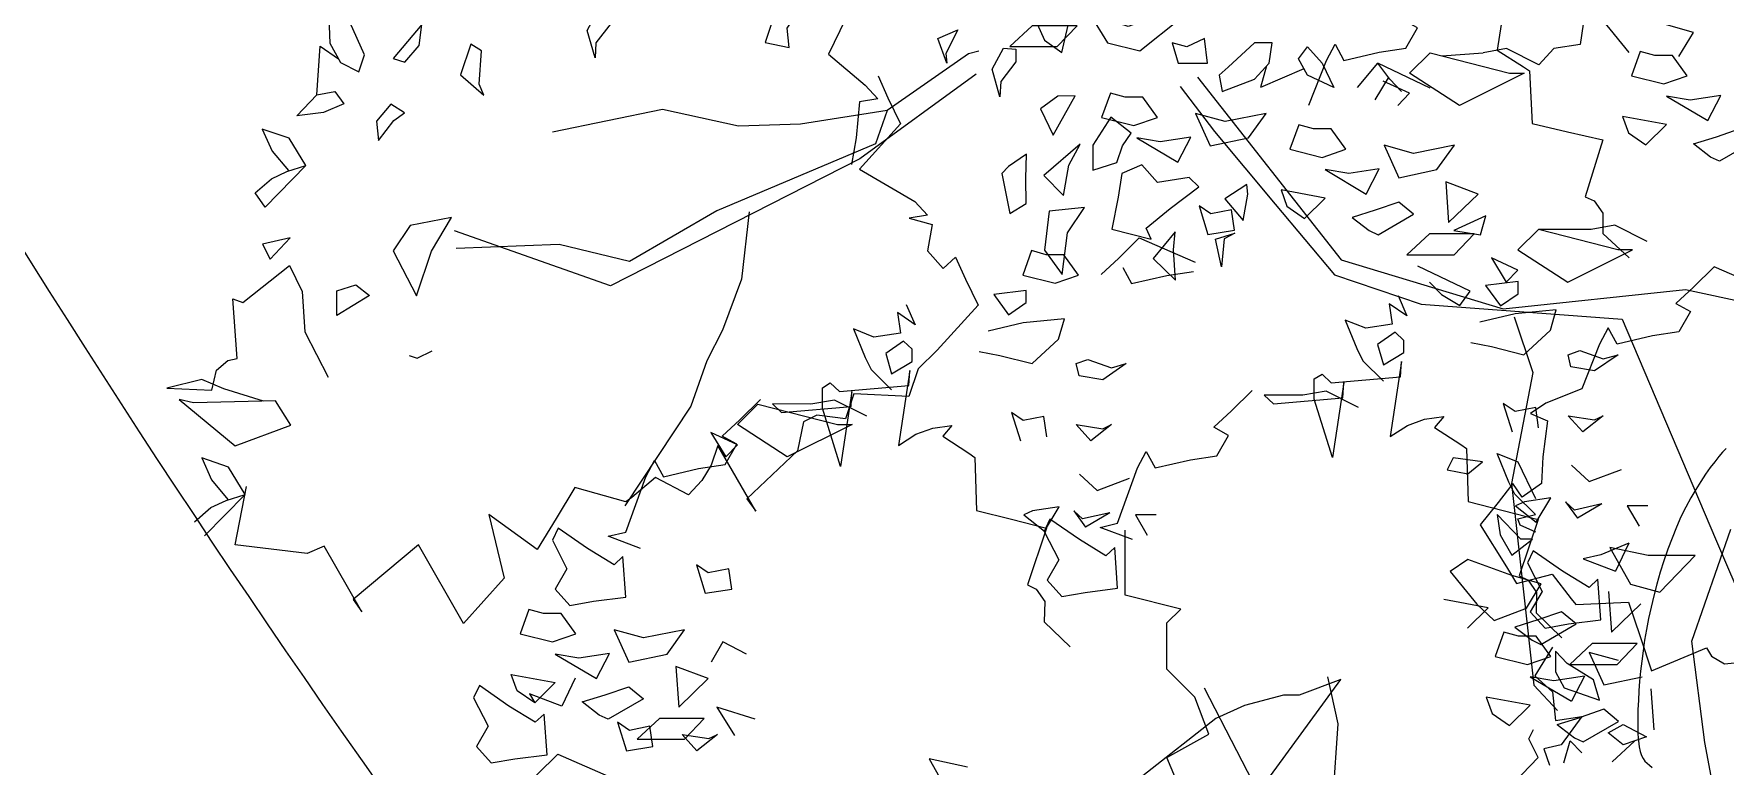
# Model space of a CAD drawing. Header units: metres. Extents: x 10 to 239, y 2 to 253.
# Drawn here: x 91.36 to 98.37, y 29.7 to 32.74 of the extents above; entities that cross this region are included whole.
import ezdxf

# ---------------------------------------------------------------- set-up
doc = ezdxf.new("R2010")
doc.units = ezdxf.units.M
doc.header["$MEASUREMENT"] = 0
doc.layers.add('1', color=7, linetype='Continuous')
doc.layers.add('cot200', color=9, linetype='Continuous')
doc.layers.add('bloques ARBOLES', color=7, linetype='Continuous', true_color=0xb8d897)

# ---------------------------------------------------------------- blocks, each defined once
blk = doc.blocks.new('ARBOL22')
for points in [[(-0.7674, -0.0338), (-0.684, 0.0583), (-0.7099, 0.1113), (-0.7128, -0.0143), (-0.6812, -0.0501), (-0.6559, -0.027), (-0.636, -0.0716), (-0.61, -0.1246), (-0.656, -0.22), (-0.5811, -0.283), (-0.5555, -0.3106), (-0.5926, -0.3171), (-0.5997, -0.3904), (-0.6091, -0.4443)], [(0.3224, -0.3238), (0.3583, -0.2327), (0.3762, -0.1996), (0.3942, -0.2327), (0.466, -0.2161), (0.52, -0.2078), (0.5439, -0.1665), (0.5139, -0.1499), (0.5498, -0.1167), (0.5918, -0.0752), (0.682, -0.1209), (0.7179, -0.1376), (0.706, -0.212), (0.7599, -0.2453), (0.7719, -0.2535), (0.7778, -0.3612), (0.8496, -0.3777), (0.9216, -0.3943), (0.8855, -0.5103), (0.9037, -0.5185), (0.9216, -0.5434), (0.9216, -0.5847), (0.9755, -0.6345)], [(1.0766, -0.2249), (1.1065, -0.1754), (1.0466, -0.1587), (0.9568, -0.1256), (0.9209, -0.1505), (0.9748, -0.2167)], [(0.8813, -0.1589), (0.8752, -0.2003)], [(-1.6986, -0.3025), (-1.6916, -0.2037), (-1.6541, -0.2296)], [(0.3017, -0.2296), (0.3196, -0.2048)], [(0.3196, -0.2048), (0.3496, -0.2379)], [(0.8752, -0.2003), (0.8214, -0.2085)], [(-0.3497, -0.2135), (-0.3706, -0.2193), (-0.5363, -0.3345), (-0.5603, -0.4025), (-0.8832, -0.5386), (-1.0617, -0.6423), (-1.205, -0.6077), (-1.4148, -0.6158)], [(0.3196, -0.2627), (0.3017, -0.2296)], [(0.3496, -0.2379), (0.3735, -0.2876)], [(0.4214, -0.2876), (0.4634, -0.2379)], [(0.5698, -0.2894), (0.4634, -0.2379)], [(0.4873, -0.271), (0.4634, -0.2379)], [(0.5279, -0.2582), (0.5699, -0.2169)], [(0.5699, -0.2169), (0.7316, -0.2582)], [(0.5938, -0.223), (0.6776, -0.2169)], [(0.7255, -0.2085), (0.6776, -0.2169)], [(0.7914, -0.2416), (0.7255, -0.2085)], [(0.8214, -0.2085), (0.7914, -0.2416)], [(-0.5551, -0.2641), (-0.5351, -0.3087), (-0.5092, -0.3617), (-0.5926, -0.4537), (-0.4803, -0.5201), (-0.4546, -0.5477), (-0.4917, -0.5541), (-0.4445, -0.5667), (-0.454, -0.6206), (-0.4224, -0.6564), (-0.3971, -0.6333), (-0.3771, -0.6778), (-0.3511, -0.7309), (-0.4345, -0.8229), (-0.4734, -0.8604), (-0.4925, -0.9173), (-0.6041, -0.9112), (-0.6213, -0.9624), (-0.68, -0.9552), (-0.7071, -0.9687), (-0.7193, -1.0275), (-0.8221, -1.1255), (-0.8043, -1.1506), (-0.8817, -1.017), (-0.8951, -1.0568), (-0.9143, -1.0882), (-0.9415, -1.117), (-1.0083, -1.082), (-1.057, -1.1225), (-1.0686, -1.1313), (-1.1726, -1.1026), (-1.2111, -1.1654), (-1.2498, -1.2283), (-1.3483, -1.1572), (-1.3165, -1.287), (-1.3999, -1.379), (-1.491, -1.2187), (-1.6242, -1.3301), (-1.6064, -1.3552), (-1.6838, -1.2216), (-1.7184, -1.2364), (-1.7915, -1.2279), (-1.8649, -1.2192), (-1.8417, -1.1)], [(-0.3553, -0.2607), (-0.5919, -0.433), (-1.0999, -0.6914), (-1.4181, -0.5798)], [(0.0955, -0.2667), (0.3885, -0.6389), (0.7185, -0.7382), (1.0902, -0.6989), (1.7287, -0.836)], [(0.2364, -0.2438), (0.2238, -0.2876)], [(0.3125, -0.2497), (0.2238, -0.2876)], [(0.3735, -0.2876), (0.3196, -0.2627)], [(0.4843, -0.2679), (0.4573, -0.3125)], [(0.5279, -0.2996), (0.474, -0.2749)], [(0.5113, -0.2959), (0.4873, -0.271)], [(0.6297, -0.3245), (0.5279, -0.2582)], [(0.7614, -0.2582), (0.6297, -0.3245)], [(0.7316, -0.2582), (0.7614, -0.2582)], [(0.0601, -0.2856), (0.1301, -0.3773), (0.2543, -0.5256), (0.3747, -0.669), (0.5514, -0.7291), (0.9606, -0.7594), (1.1512, -1.2067), (1.2148, -1.3558), (1.3427, -1.5344)], [(0.504, -0.3245), (0.5279, -0.2996)], [(-0.5363, -0.3345), (-0.7129, -0.3623), (-0.8393, -0.3665), (-0.9941, -0.3327), (-1.2186, -0.3785)], [(-1.7208, -0.4467), (-1.8036, -0.5311), (-1.8243, -0.5023), (-1.791, -0.4736), (-1.7598, -0.4588), (-1.7208, -0.4467), (-1.7546, -0.391), (-1.8095, -0.3726), (-1.7896, -0.4171), (-1.7559, -0.457)], [(-0.8176, -0.541), (-0.8334, -0.6781), (-0.8722, -0.7816), (-0.9038, -0.844), (-0.9365, -0.9367), (-1.0706, -1.1395)], [(1.0118, -0.6015), (0.9459, -0.5684), (0.898, -0.5768), (0.7903, -0.5768), (0.7483, -0.6181), (0.8501, -0.6844), (0.9818, -0.6181), (0.952, -0.6181), (0.7903, -0.5768)], [(-0.1007, -0.6685), (-0.0648, -0.6354), (-0.0228, -0.5938), (0.0911, -0.6436)], [(-1.8073, -0.9263), (-1.8876, -0.9015), (-1.9325, -0.8825), (-2.0041, -0.9), (-1.9124, -0.9039), (-1.9031, -0.8636), (-1.88, -0.8434), (-1.8605, -0.8395), (-1.8696, -0.7184), (-1.8495, -0.7256), (-1.7543, -0.6502), (-1.7285, -0.7032), (-1.7228, -0.7854), (-1.6751, -0.8774)], [(-0.0565, -0.654), (-0.0385, -0.6871)], [(0.5686, -0.6844), (0.5926, -0.7092), (0.6304, -0.7316), (0.6511, -0.7028), (0.5447, -0.6513)], [(1.2621, -0.7025), (1.1483, -0.6528), (1.1063, -0.6943), (1.0704, -0.7274), (1.1003, -0.744), (1.0765, -0.7854), (1.0224, -0.7936), (0.9506, -0.8102), (0.9327, -0.7771), (0.9147, -0.8102), (0.8788, -0.9013), (0.8053, -0.9308), (0.7741, -0.9519), (0.8088, -0.9666), (0.7992, -1.0396), (0.7963, -1.0942), (0.7574, -1.122), (0.738, -1.0938), (0.7085, -1.1327), (0.6713, -1.1786), (0.7255, -1.2638), (0.7455, -1.2979), (0.8185, -1.2789), (0.8568, -1.3293), (0.8662, -1.3404), (0.974, -1.3359), (0.9973, -1.4058), (1.0209, -1.4758), (1.1328, -1.4286), (1.1427, -1.4459), (1.1692, -1.4613), (1.2104, -1.4573)], [(-0.0385, -0.6871), (0.0333, -0.6705)], [(0.0333, -0.6705), (0.0873, -0.6623)], [(0.5044, -0.7116), (0.5223, -0.753), (0.4864, -0.7281), (0.4923, -0.7696), (0.4385, -0.7779), (0.3966, -0.7614), (0.4205, -0.8194), (0.4326, -0.8441), (0.4744, -0.8856)], [(-0.4976, -0.7297), (-0.4796, -0.7711), (-0.5155, -0.7462), (-0.5096, -0.7877), (-0.5634, -0.796), (-0.6053, -0.7795), (-0.5814, -0.8375), (-0.5694, -0.8622), (-0.5275, -0.9037)], [(0.6528, -0.8069), (0.6948, -0.8153), (0.7607, -0.8318), (0.8146, -0.7822), (0.8266, -0.7407), (0.7428, -0.7489), (0.671, -0.7656)], [(0.741, -0.7545), (0.7789, -0.8679), (0.7354, -1.0938), (0.7809, -1.5045), (0.829, -1.5566)], [(-0.3491, -0.825), (-0.3071, -0.8334), (-0.2412, -0.8499), (-0.1873, -0.8003), (-0.1753, -0.7588), (-0.2591, -0.767), (-0.331, -0.7837)], [(-1.51, -0.8334), (-1.4942, -0.8387), (-1.4632, -0.8239)], [(0.4238, -0.9392), (0.3579, -0.9061), (0.31, -0.9145), (0.2317, -0.914), (0.2503, -0.9317), (0.3918, -0.9194), (0.3936, -0.8887), (0.3706, -1.0414), (0.3336, -0.9224), (0.3336, -0.8811), (0.3494, -0.8713), (0.368, -0.8889), (0.5095, -0.8766), (0.5113, -0.8459), (0.4883, -0.9986), (0.5236, -0.9759), (0.5583, -0.9634), (0.5975, -0.958), (0.5789, -0.9799), (0.6319, -1.0145), (0.6438, -1.023), (0.6471, -1.1308), (0.7185, -1.149), (0.7901, -1.1673), (0.7513, -1.2824), (0.7692, -1.2911), (0.7865, -1.3163), (0.7856, -1.3577), (0.8382, -1.4087)], [(-0.5781, -0.9573), (-0.644, -0.9242), (-0.6919, -0.9326), (-0.7702, -0.9321), (-0.7516, -0.9498), (-0.6101, -0.9375), (-0.6083, -0.9068), (-0.6314, -1.0595), (-0.6683, -0.9405), (-0.6683, -0.8992), (-0.6525, -0.8894), (-0.6339, -0.907), (-0.4924, -0.8947), (-0.4906, -0.864), (-0.5137, -1.0167), (-0.4783, -0.994), (-0.4437, -0.9815), (-0.4045, -0.976), (-0.423, -0.998), (-0.37, -1.0326), (-0.3582, -1.0411), (-0.3548, -1.1489), (-0.2834, -1.1671), (-0.2118, -1.1854), (-0.2507, -1.3005), (-0.2327, -1.3092), (-0.2154, -1.3344), (-0.2164, -1.3758), (-0.1637, -1.4268)], [(-1.0389, -1.2264), (-1.1048, -1.2016), (-1.0689, -1.1932), (-1.0283, -1.0804), (-1.0104, -1.0473), (-0.9924, -1.0804), (-0.9206, -1.0638), (-0.8666, -1.0556), (-0.8427, -1.0142), (-0.8727, -0.9976), (-0.8368, -0.9645), (-0.7948, -0.923)], [(-0.0369, -1.2083), (-0.1028, -1.1835), (-0.0669, -1.1751), (-0.0264, -1.0623), (-0.0085, -1.0292), (0.0095, -1.0623), (0.0813, -1.0457), (0.1353, -1.0375), (0.1592, -0.9961), (0.1292, -0.9795), (0.1651, -0.9464), (0.2071, -0.9049)], [(-0.2832, -0.9494), (-0.2651, -1.0073)], [(-0.2591, -0.9658), (-0.2832, -0.9494)], [(-0.2171, -0.9576), (-0.2591, -0.9658)], [(-0.2112, -0.9989), (-0.2171, -0.9576)], [(0.7428, -0.9477), (0.7187, -0.9313)], [(0.7187, -0.9313), (0.7369, -0.9892)], [(0.7848, -0.9395), (0.7428, -0.9477)], [(0.7907, -0.9808), (0.7848, -0.9395)], [(0.8507, -0.9561), (0.9045, -0.9644)], [(0.8805, -0.9892), (0.8507, -0.9561)], [(0.9225, -0.9561), (0.8805, -0.9892)], [(0.9045, -0.9644), (0.9225, -0.9561)], [(-0.1214, -1.0073), (-0.1513, -0.9742)], [(-0.1513, -0.9742), (-0.0974, -0.9825)], [(-0.0794, -0.9742), (-0.1214, -1.0073)], [(-0.0974, -0.9825), (-0.0794, -0.9742)], [(0.7847, -1.1931), (0.7532, -1.1793), (0.7483, -1.1658), (0.7842, -1.1575), (0.7424, -1.116), (0.7303, -1.0913), (0.7065, -1.0333), (0.7483, -1.0498), (0.7842, -1.1244)], [(-1.927, -1.2008), (-1.8443, -1.1164), (-1.8781, -1.0607), (-1.933, -1.0422), (-1.9131, -1.0868), (-1.8794, -1.1266)], [(0.8576, -1.0571), (0.8935, -1.0902)], [(0.8935, -1.0902), (0.9594, -1.0653)], [(-0.1444, -1.0752), (-0.1084, -1.1083)], [(-0.1084, -1.1083), (-0.0426, -1.0834)], [(-1.9478, -1.1719), (-1.9145, -1.1433), (-1.8833, -1.1285), (-1.8443, -1.1164)], [(0.7617, -1.1317), (0.7438, -1.1399)], [(0.8157, -1.1233), (0.7617, -1.1317)], [(0.7858, -1.173), (0.8157, -1.1233)], [(0.8455, -1.1317), (0.8696, -1.1648)], [(0.8635, -1.1481), (0.8455, -1.1317)], [(0.9192, -1.1355), (0.8635, -1.1481)], [(0.9192, -1.1355), (0.8696, -1.1648)], [(-0.2402, -1.1498), (-0.2582, -1.158)], [(-0.2582, -1.158), (-0.2162, -1.1911)], [(-0.1862, -1.1414), (-0.2402, -1.1498)], [(-0.2162, -1.1911), (-0.1862, -1.1414)], [(-0.1384, -1.1662), (-0.1564, -1.1498)], [(-0.1564, -1.1498), (-0.1323, -1.1829)], [(-0.0828, -1.1536), (-0.1384, -1.1662)], [(-0.0828, -1.1536), (-0.1323, -1.1829)], [(0.0115, -1.158), (-0.0305, -1.158)], [(-0.0305, -1.158), (-0.0067, -1.1993)], [(0.7438, -1.1399), (0.7858, -1.173)], [(1.0134, -1.1399), (0.9714, -1.1399)], [(0.9714, -1.1399), (0.9953, -1.1812)], [(-0.373, -2.0299), (-0.184, -2.011), (-0.1934, -2.0393), (-0.0611, -1.9259), (-0.0611, -1.8598), (-0.0422, -1.8315), (0.0334, -1.8126), (0.0807, -1.7653), (0.0334, -1.652), (0.1185, -1.6047), (0.0901, -1.5292), (0.0334, -1.4725), (0.0334, -1.378), (0.0618, -1.3497), (-0.0516, -1.3213), (-0.0516, -1.1891)], [(0.7797, -1.231), (0.7678, -1.2559)], [(0.8396, -1.2725), (0.7797, -1.231)], [(0.9175, -1.2392), (0.8816, -1.2476)], [(0.9748, -1.2155), (0.9175, -1.2392)], [(0.9748, -1.2155), (0.9475, -1.2725)], [(0.7678, -1.2559), (0.7976, -1.3138)], [(0.8935, -1.3056), (0.8396, -1.2725)], [(0.8816, -1.2476), (0.9475, -1.2725)], [(0.9114, -1.289), (0.8935, -1.3056)], [(0.9175, -1.3718), (0.9114, -1.289)], [(0.6456, -1.3885), (0.6876, -1.3471), (0.5979, -1.3305)], [(0.7976, -1.3138), (0.7737, -1.3552)], [(0.9332, -1.314), (0.9391, -1.3969), (0.9991, -1.3389)], [(0.7737, -1.3552), (0.8037, -1.3885)], [(0.8516, -1.3801), (0.9175, -1.3718)], [(0.7199, -1.3967), (0.7019, -1.4464)], [(0.7498, -1.4049), (0.7199, -1.3967)], [(0.7858, -1.4049), (0.7498, -1.4049)], [(0.8157, -1.4464), (0.7858, -1.4049)], [(0.8037, -1.3885), (0.8516, -1.3801)], [(-0.8233, -1.4417), (-0.8712, -1.4168), (-0.8952, -1.4583)], [(0.7019, -1.4464), (0.7678, -1.4629)], [(0.7678, -1.4629), (0.8157, -1.4464)], [(0.8189, -1.4277), (0.783, -1.4856)], [(0.8489, -1.4608), (0.8248, -1.4359)], [(0.8248, -1.4359), (0.8248, -1.4774)], [(0.9534, -1.4547), (0.8935, -1.438)], [(0.8935, -1.438), (0.9235, -1.5044)], [(0.8248, -1.4774), (0.8428, -1.5105)], [(0.9028, -1.4939), (0.8489, -1.4608)], [(-1.172, -1.4903), (-1.1994, -1.5473), (-1.2653, -1.5224), (-1.2546, -1.541), (-1.2905, -1.5163), (-1.3024, -1.483), (-1.2126, -1.4997), (-1.2546, -1.541)], [(0.109, -1.5103), (0.2413, -1.7653), (0.2791, -1.7748), (0.3453, -1.7276), (0.3453, -1.8598), (0.3736, -1.8976), (0.5627, -1.8031), (0.5627, -1.8882), (0.7895, -1.652), (0.7706, -1.6142), (0.78, -1.5953)], [(0.7737, -1.4878), (0.8576, -1.5375)], [(0.8217, -1.496), (0.7737, -1.4878)], [(0.783, -1.4856), (0.8189, -1.5187)], [(0.8839, -1.4865), (0.8217, -1.496)], [(0.8428, -1.5105), (0.9148, -1.5354)], [(0.8839, -1.4865), (0.8576, -1.5375)], [(0.9148, -1.5354), (0.9028, -1.4939)], [(0.9235, -1.5044), (1.0014, -1.4878)], [(1.0193, -1.5126), (1.0252, -1.5955)], [(-0.8053, -1.5743), (-0.8832, -1.5494), (-0.8473, -1.6074)], [(0.684, -1.5291), (0.6958, -1.5624)], [(0.7737, -1.5457), (0.684, -1.5291)], [(0.7317, -1.5871), (0.7737, -1.5457)], [(0.8189, -1.5187), (0.8248, -1.5767)], [(0.6958, -1.5624), (0.7317, -1.5871)], [(0.8248, -1.5767), (0.8787, -1.5685)], [(0.8284, -1.5851), (0.8755, -1.5706)], [(0.8787, -1.5685), (0.8369, -1.6265)], [(0.9235, -1.554), (0.8755, -1.5706)], [(0.8816, -1.6204), (0.9534, -1.5789)], [(0.9534, -1.5789), (0.9235, -1.554)], [(0.9327, -1.6016), (0.9627, -1.5849)], [(0.9627, -1.5849), (1.0106, -1.6098)], [(0.8284, -1.5851), (0.8635, -1.612)], [(0.842, -1.6627), (0.8548, -1.6181)], [(0.8787, -1.6429), (0.8548, -1.6181)], [(0.8635, -1.612), (0.8816, -1.6204)], [(0.9627, -1.6265), (0.9327, -1.6016)], [(0.9859, -1.6189), (0.9403, -1.661)], [(1.0106, -1.6098), (0.9627, -1.6265)], [(-1.2854, -1.72), (-1.2495, -1.6869), (-1.2075, -1.6454), (-1.0937, -1.6951)], [(0.8369, -1.6265), (0.801, -1.6347)], [(0.801, -1.6347), (0.8128, -1.6678)], [(-0.3729, -1.6715), (-0.4508, -1.6548)], [(-0.4508, -1.6548), (-0.4088, -1.7294)]]:
    blk.add_lwpolyline(points)
for points in [[(-0.1878, -0.0304), (-0.2091, -0.0675), (-0.2457, -0.1247), (-0.2159, -0.1916), (-0.1804, -0.2162), (-0.1615, -0.1341), (-0.1544, -0.0607), (-0.141, -0.0209)], [(-1.6313, -0.1544), (-1.6413, -0.1321), (-1.6746, -0.1272), (-1.672, -0.1976), (-1.6502, -0.2365), (-1.6129, -0.2555), (-1.6015, -0.2213)], [(-1.0992, -0.1311), (-1.099, -0.1564), (-1.1301, -0.1965), (-1.1317, -0.2276), (-1.1478, -0.1716), (-1.1247, -0.1288)], [(-1.5427, -0.2285), (-1.5191, -0.2364), (-1.49, -0.2019), (-1.4846, -0.1596)], [(-0.7662, -0.1394), (-0.7853, -0.1962), (-0.7362, -0.2063), (-0.7405, -0.167), (-0.7232, -0.1412)], [(-0.4172, -0.2188), (-0.4151, -0.2384), (-0.4331, -0.1881), (-0.3923, -0.1704)], [(-0.19, -0.2041), (-0.1495, -0.1619), (-0.2409, -0.1619), (-0.2865, -0.2041)], [(-0.1236, -0.1386), (-0.0877, -0.1965), (-0.0218, -0.213), (0.062, -0.1468), (0.0022, -0.1468), (-0.0457, -0.1634)], [(-1.3844, -0.1995), (-1.4054, -0.262), (-1.358, -0.3031), (-1.3679, -0.2808), (-1.3627, -0.2131)], [(0.074, -0.2048), (0.0441, -0.1965), (0.0561, -0.2379), (0.116, -0.2379), (0.1099, -0.1881)], [(0.1458, -0.2959), (0.2117, -0.271), (0.2417, -0.2379), (0.2478, -0.1965), (0.2117, -0.1965), (0.1579, -0.2461), (0.1399, -0.2627)], [(-0.2744, -0.21), (-0.2742, -0.2352), (-0.3052, -0.2754), (-0.3068, -0.3065), (-0.3229, -0.2505), (-0.2998, -0.2077)], [(0.9976, -0.2141), (0.9796, -0.2638), (1.0455, -0.2803), (1.0934, -0.2638), (1.0635, -0.2223), (1.0276, -0.2223)], [(-1.7393, -0.3456), (-1.6986, -0.3025), (-1.6615, -0.296), (-1.6436, -0.3209), (-1.6846, -0.3388)], [(-0.2239, -0.3315), (-0.1981, -0.3845), (-0.1538, -0.3047), (-0.1891, -0.3053)], [(-0.0818, -0.2991), (-0.0997, -0.3488), (-0.0338, -0.3653), (0.0141, -0.3488), (-0.0159, -0.3073), (-0.0518, -0.3073)], [(1.1353, -0.3549), (1.1616, -0.3039), (1.0994, -0.3134), (1.0514, -0.3052)], [(-1.5477, -0.3215), (-1.5767, -0.3561), (-1.5725, -0.3954), (-1.5415, -0.3552), (-1.5199, -0.339)], [(0.1997, -0.3902), (0.2356, -0.3404), (0.1518, -0.357), (0.0918, -0.3404), (0.1218, -0.4068)], [(-0.1174, -0.4559), (-0.0685, -0.4407), (-0.057, -0.4067), (-0.0397, -0.3809), (-0.0811, -0.348), (-0.1177, -0.4052)], [(0.3979, -0.4136), (0.3679, -0.3721), (0.332, -0.3721), (0.302, -0.3638), (0.2841, -0.4136), (0.35, -0.43)], [(0.9735, -0.3798), (1.0094, -0.4045), (1.0514, -0.3632), (0.9617, -0.3465)], [(1.2311, -0.3963), (1.1593, -0.4378), (1.1412, -0.4294), (1.1061, -0.4025), (1.1532, -0.388), (1.2012, -0.3714)], [(-0.1662, -0.4457), (-0.1432, -0.4029), (-0.217, -0.4666), (-0.177, -0.5078)], [(0.0823, -0.3888), (0.02, -0.3984), (-0.0279, -0.3902), (0.0559, -0.4399)], [(0.5056, -0.4715), (0.5835, -0.4549), (0.6194, -0.4052), (0.5356, -0.4218), (0.4757, -0.4052)], [(-0.2529, -0.4238), (-0.2895, -0.4485), (-0.3032, -0.463), (-0.2867, -0.5443), (-0.2536, -0.5238), (-0.2541, -0.473)], [(0.0984, -0.4903), (0.0786, -0.4712), (0.0141, -0.481), (-0.0175, -0.4452), (-0.0586, -0.463), (-0.0659, -0.5111), (-0.0791, -0.5762), (0.0014, -0.5968), (-0.0086, -0.5745), (0.0399, -0.534)], [(0.4038, -0.4631), (0.3559, -0.4549), (0.4397, -0.5047), (0.4661, -0.4536)], [(0.6015, -0.4798), (0.6074, -0.5626), (0.6674, -0.5047)], [(0.189, -0.5588), (0.1982, -0.505), (0.1961, -0.4853), (0.1514, -0.5146)], [(0.278, -0.5295), (0.3139, -0.5542), (0.3559, -0.5129), (0.2661, -0.4963)], [(-0.2157, -0.6187), (-0.18, -0.6686), (-0.169, -0.5838), (-0.1342, -0.5323), (-0.2066, -0.5396)], [(0.099, -0.5288), (0.1171, -0.5868), (0.171, -0.5784), (0.1651, -0.5371), (0.1231, -0.5453)], [(0.4457, -0.5791), (0.4638, -0.5875), (0.5356, -0.546), (0.5056, -0.5211), (0.4577, -0.5378), (0.4106, -0.5523)], [(0.6832, -0.5491), (0.6182, -0.5791), (0.672, -0.5875)], [(-1.5431, -0.62), (-1.4954, -0.712), (-1.4649, -0.6211), (-1.4243, -0.5526), (-1.5084, -0.5686)], [(0.0509, -0.6803), (0.0466, -0.6184), (0.0501, -0.5817), (0.0055, -0.6362)], [(0.1502, -0.5962), (0.1445, -0.653), (0.1325, -0.5967), (0.1715, -0.5844)], [(-1.7935, -0.637), (-1.7529, -0.5938), (-1.8094, -0.6065)], [(-0.2602, -0.6697), (-0.1943, -0.6861), (-0.1464, -0.6697), (-0.1764, -0.6282), (-0.2123, -0.6282), (-0.2423, -0.6199)], [(0.5224, -0.6282), (0.6189, -0.6282), (0.6595, -0.586), (0.5681, -0.586)], [(0.7483, -0.6595), (0.6944, -0.6348), (0.7244, -0.6844)], [(0.7487, -0.6827), (0.6828, -0.691), (0.7128, -0.7325), (0.7487, -0.7076)], [(-1.5913, -0.7114), (-1.6575, -0.7522), (-1.6579, -0.7015), (-1.6189, -0.6894)], [(-0.2532, -0.7008), (-0.3191, -0.7091), (-0.2891, -0.7506), (-0.2532, -0.7257)], [(0.4984, -0.7861), (0.4625, -0.811), (0.4744, -0.8525), (0.5164, -0.8276), (0.5164, -0.8027)], [(-0.5035, -0.8042), (-0.5394, -0.8291), (-0.5275, -0.8706), (-0.4855, -0.8457), (-0.4855, -0.8208)], [(0.8745, -0.8236), (0.9225, -0.8402), (0.9525, -0.8318), (0.9045, -0.8649), (0.8566, -0.8567), (0.8507, -0.8318)], [(-0.1274, -0.8417), (-0.0794, -0.8583), (-0.0495, -0.8499), (-0.0974, -0.883), (-0.1453, -0.8748), (-0.1513, -0.8499)], [(-1.9786, -0.9229), (-1.8651, -1.0171), (-1.7511, -0.9755), (-1.7827, -0.9257), (-1.9496, -0.9296)], [(-0.6379, -0.9739), (-0.6081, -0.9739), (-0.7399, -1.0401), (-0.8417, -0.9739), (-0.7997, -0.9326)], [(-0.8417, -1.0153), (-0.8955, -0.9906), (-0.8655, -1.0401)], [(0.6465, -1.0747), (0.6765, -1.0498), (0.6165, -1.0416), (0.6045, -1.0664)], [(-0.1868, -1.2497), (-0.2107, -1.291), (-0.1807, -1.3243), (-0.1328, -1.3159), (-0.0669, -1.3076), (-0.073, -1.2248), (-0.091, -1.2414), (-0.1448, -1.2083), (-0.2048, -1.1668), (-0.2166, -1.1917)], [(0.7363, -1.2404), (0.7783, -1.2073), (0.7544, -1.2073), (0.7065, -1.1575), (0.7124, -1.1989)], [(-1.1888, -1.2678), (-1.2126, -1.3091), (-1.1827, -1.3424), (-1.1347, -1.334), (-1.0689, -1.3257), (-1.0749, -1.2429), (-1.0929, -1.2595), (-1.1468, -1.2264), (-1.2067, -1.1849), (-1.2186, -1.2098)], [(0.9779, -1.2988), (1.0377, -1.3153), (1.1096, -1.2408), (1.0138, -1.2408), (0.9359, -1.2242)], [(-0.8592, -1.2678), (-0.9012, -1.276), (-0.9252, -1.2595), (-0.9071, -1.3175), (-0.8532, -1.3091)], [(0.6645, -1.3397), (0.7004, -1.3728), (0.7662, -1.3479), (0.7962, -1.2984), (0.7363, -1.2817), (0.6465, -1.2486), (0.6106, -1.2735)], [(-1.2665, -1.3506), (-1.2845, -1.4004), (-1.2186, -1.4168), (-1.1706, -1.4004), (-1.2006, -1.3588), (-1.2365, -1.3588)], [(0.7774, -1.4133), (0.7955, -1.4217), (0.8673, -1.3802), (0.8373, -1.3553), (0.7894, -1.372), (0.7423, -1.3865)], [(-0.985, -1.4417), (-0.9491, -1.392), (-1.0329, -1.4086), (-1.0929, -1.392), (-1.0629, -1.4583)], [(-1.1025, -1.4404), (-1.1647, -1.4499), (-1.2126, -1.4417), (-1.1288, -1.4914)], [(0.9507, -1.4624), (0.9912, -1.4202), (0.8998, -1.4202), (0.8541, -1.4624)], [(-0.9611, -1.5494), (-0.9012, -1.4914), (-0.9671, -1.4666)], [(-1.3791, -1.5306), (-1.3493, -1.5886), (-1.3731, -1.63), (-1.3432, -1.6632), (-1.2952, -1.6548), (-1.2294, -1.6466), (-1.2355, -1.5637), (-1.2534, -1.5804), (-1.3073, -1.5473), (-1.3672, -1.5058)], [(-1.0329, -1.5328), (-1.1048, -1.5743), (-1.1229, -1.5659), (-1.158, -1.539), (-1.1109, -1.5245), (-1.0629, -1.5079)], [(-1.0857, -1.5804), (-1.0676, -1.6384), (-1.0138, -1.63), (-1.0197, -1.5886), (-1.0617, -1.5969)], [(-0.9496, -1.615), (-0.9091, -1.5728), (-1.0005, -1.5728), (-1.0461, -1.615)], [(-0.8999, -1.6135), (-0.882, -1.6053), (-0.924, -1.6384), (-0.9538, -1.6053)]]:
    blk.add_lwpolyline(points, close=True)
blk = doc.blocks.new('A$C6F4E7DED')
for p, q in [((1111.6, 2071.3), (1034.6, 2176.8)), ((1034.6, 2176.8), (1080.2, 2159.7)), ((1037.5, 2128.3), (1048.9, 2179.6)), ((1080.2, 2159.7), (1097.4, 2159.7)), ((1097.4, 2159.7), (1140.1, 2148.3)), ((1140.1, 2148.3), (1171.5, 2134)), ((1171.5, 2134), (1251.4, 2071.3)), ((1043.2, 2048.5), (1037.5, 2128.3)), ((1895.7, 1733.3), (1899.5, 1729.3)), ((1899.5, 1729.3), (1903.6, 1724.6)), ((1903.6, 1724.6), (1908.1, 1719)), ((1908.1, 1719), (1912.9, 1712.6)), ((1912.9, 1712.6), (1918.1, 1705.4)), ((1918.1, 1705.4), (1923.4, 1697.4)), ((1923.4, 1697.4), (1928.8, 1688.7)), ((1928.8, 1688.7), (1934.3, 1679.3)), ((1934.3, 1679.3), (1939.7, 1669.3)), ((1939.7, 1669.3), (1945, 1658.5)), ((1945, 1658.5), (1950, 1647.2)), ((1933.1, 1522.7), (1890.3, 1645.2)), ((1950, 1647.2), (1954.8, 1635.4)), ((1954.8, 1635.4), (1959.4, 1623.1)), ((1959.4, 1623.1), (1963.7, 1610.6)), ((1963.7, 1610.6), (1967.7, 1597.9)), ((1967.7, 1597.9), (1971.4, 1585.1)), ((1971.4, 1585.1), (1974.7, 1572.3)), ((1974.7, 1572.3), (1977.8, 1559.8)), ((1977.8, 1559.8), (1980.4, 1547.4)), ((1980.4, 1547.4), (1982.8, 1535.3)), ((1918.8, 1411.6), (1933.1, 1522.7)), ((1982.8, 1535.3), (1984.8, 1523.5)), ((1984.8, 1523.5), (1986.5, 1512)), ((1986.5, 1512), (1988, 1500.6)), ((1988, 1500.6), (1989.3, 1489.6)), ((1989.3, 1489.6), (1990.3, 1478.7)), ((1990.3, 1478.7), (1991.1, 1468.1)), ((1991.1, 1468.1), (1991.7, 1457.7)), ((1991.7, 1457.7), (1992.1, 1447.7)), ((1992.1, 1447.7), (1992.3, 1438.1)), ((1992.3, 1429.1), (1992.1, 1420.9)), ((1992.3, 1438.1), (1992.3, 1429.1)), ((1896, 1289), (1918.8, 1411.6)), ((1991.5, 1413.4), (1990.7, 1407)), ((1992.1, 1420.9), (1991.5, 1413.4)), ((1984.5, 1391.3), (1982.2, 1388.9)), ((1986.5, 1394), (1984.5, 1391.3)), ((1988.2, 1397.3), (1986.5, 1394)), ((1989.6, 1401.6), (1988.2, 1397.3)), ((1990.7, 1407), (1989.6, 1401.6)), ((1979.6, 1386.7), (1976.6, 1384.2)), ((1982.2, 1388.9), (1979.6, 1386.7))]:
    blk.add_line(p, q)
blk = doc.blocks.new('asddsd')
at = {"layer": 'bloques ARBOLES'}
for name, p, xscale, yscale, zscale in [('ARBOL22', (77.3603, 23.7979), 2.033276188942182, 2.033276188942182, 2.033276188942182), ('A$C6F4E7DED', (86.9152, 15.161, 1.2423), -0.00378276582045174, 0.00378276582045174, 0.00378276582045174), ('A$C6F4E7DED', (82.0625, 12.5276, 1.2423), -0.00378276582045174, 0.00378276582045174, 0.00378276582045174)]:
    blk.add_blockref(name, p, dxfattribs=dict(at, xscale=xscale, yscale=yscale, zscale=zscale))

msp = doc.modelspace()

# ---------------------------------------------------------------- linework, layer by layer
at = {"layer": 'cot200'}
for points, knots in [([(105.215, 18.51813), (103.35097, 19.45624), (101.57786, 20.60052), (99.89572, 21.95107), (97.25145, 24.07411), (94.83198, 26.70688), (92.63749, 29.84983), (90.99309, 32.20494), (89.47502, 34.8465), (88.08409, 37.83646)], [0.35931703, 0.35931703, 0.35931703, 0.35931703, 0.44907386, 0.44907386, 0.44907386, 0.59016871, 0.59016871, 0.59016871, 0.69589545, 0.69589545, 0.69589545, 0.69589545]), ([(83.57738, 33.92451), (85.43068, 28.89476), (87.62816, 23.97558), (89.90867, 19.70346), (92.3573, 15.11639), (94.90166, 11.27529), (97.54056, 8.17099)], [0.53209812, 0.53209812, 0.53209812, 0.53209812, 0.8873596, 0.8873596, 0.8873596, 1.26881168, 1.26881168, 1.26881168, 1.26881168])]:
    msp.add_open_spline(points, degree=3, knots=knots, dxfattribs=at)

# ---------------------------------------------------------------- block references
at = {"layer": '1', "lineweight": 0}
msp.add_blockref('asddsd', (18.62841, 9.30206), dxfattribs=at)

doc.saveas('drawing.dxf')
